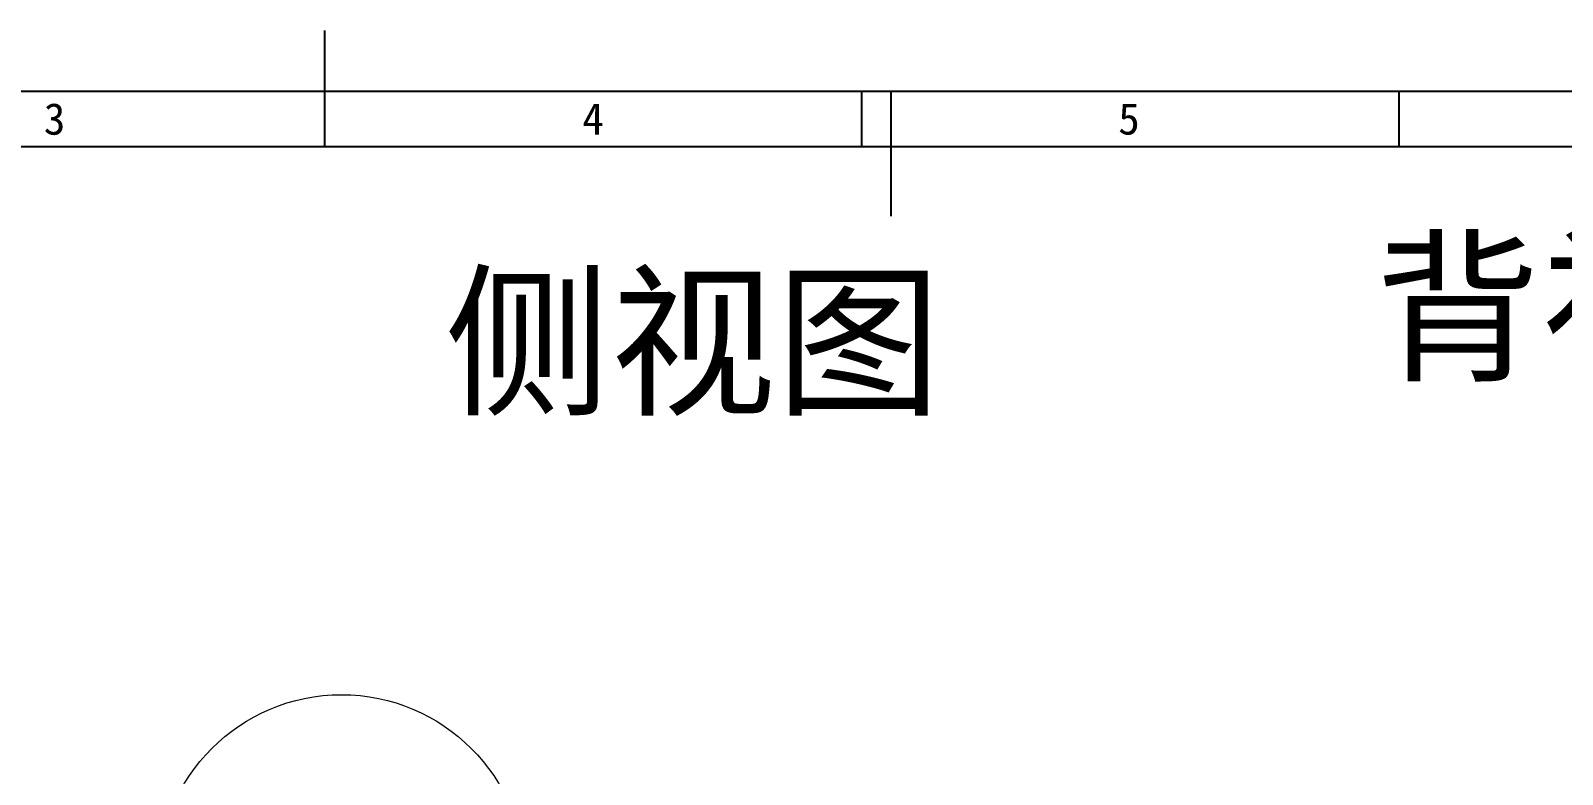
# Model space of a CAD drawing. Header units: inches. Extents: x 1765 to 5217, y -1519 to 441.
# Drawn here: x 4743.8 to 4839.9, y -1243.5 to -1196.9 of the extents above; entities that cross this region are included whole.
import ezdxf

# ---------------------------------------------------------------- set-up
doc = ezdxf.new("R2010")
doc.units = ezdxf.units.IN
doc.header["$MEASUREMENT"] = 0
doc.layers.add('3', color=2, linetype='Continuous')
doc.layers.add('DIM', color=3, linetype='Continuous', lineweight=15)
doc.styles.add('Arial', font='')
doc.styles.add('宋体', font='')
doc.styles.get('Arial').set_extended_font_data('SimSun')
doc.styles.get('宋体').set_extended_font_data('SimSun')

msp = doc.modelspace()

# ---------------------------------------------------------------- linework, layer by layer
at = {"color": 1}
msp.add_line((4762.271, -1204.115), (4762.271, -1196.855), dxfattribs=at)
for p, q in [((4646.149, -1200.652), (4937.446, -1200.652)), ((4797.792, -1208.497), (4797.792, -1200.652)), ((4649.612, -1204.115), (4933.983, -1204.115))]:
    msp.add_line(p, q)
at = {"color": 0}
for p, q in [((4795.965, -1204.115), (4795.965, -1200.652)), ((4829.669, -1204.115), (4829.669, -1200.652))]:
    msp.add_line(p, q, dxfattribs=at)
at = {"layer": 'DIM', "color": 1}
msp.add_circle((4763.311, -1250.005), 11.511, dxfattribs=at)

# ---------------------------------------------------------------- texts
at = {"color": 0, "style": 'Arial'}
for s, p in [('3', (4744.633, -1203.379)), ('4', (4778.419, -1203.371)), ('5', (4812.043, -1203.371))]:
    msp.add_text(s, height=1.984, dxfattribs=at).set_placement(p)
at = {"layer": '3', "color": 0, "style": '宋体'}
for s, p in [('背视图', (4828.154, -1218.015)), ('侧视图', (4769.79, -1220.176))]:
    msp.add_text(s, height=7.6124, dxfattribs=at).set_placement(p)

doc.saveas('drawing.dxf')
